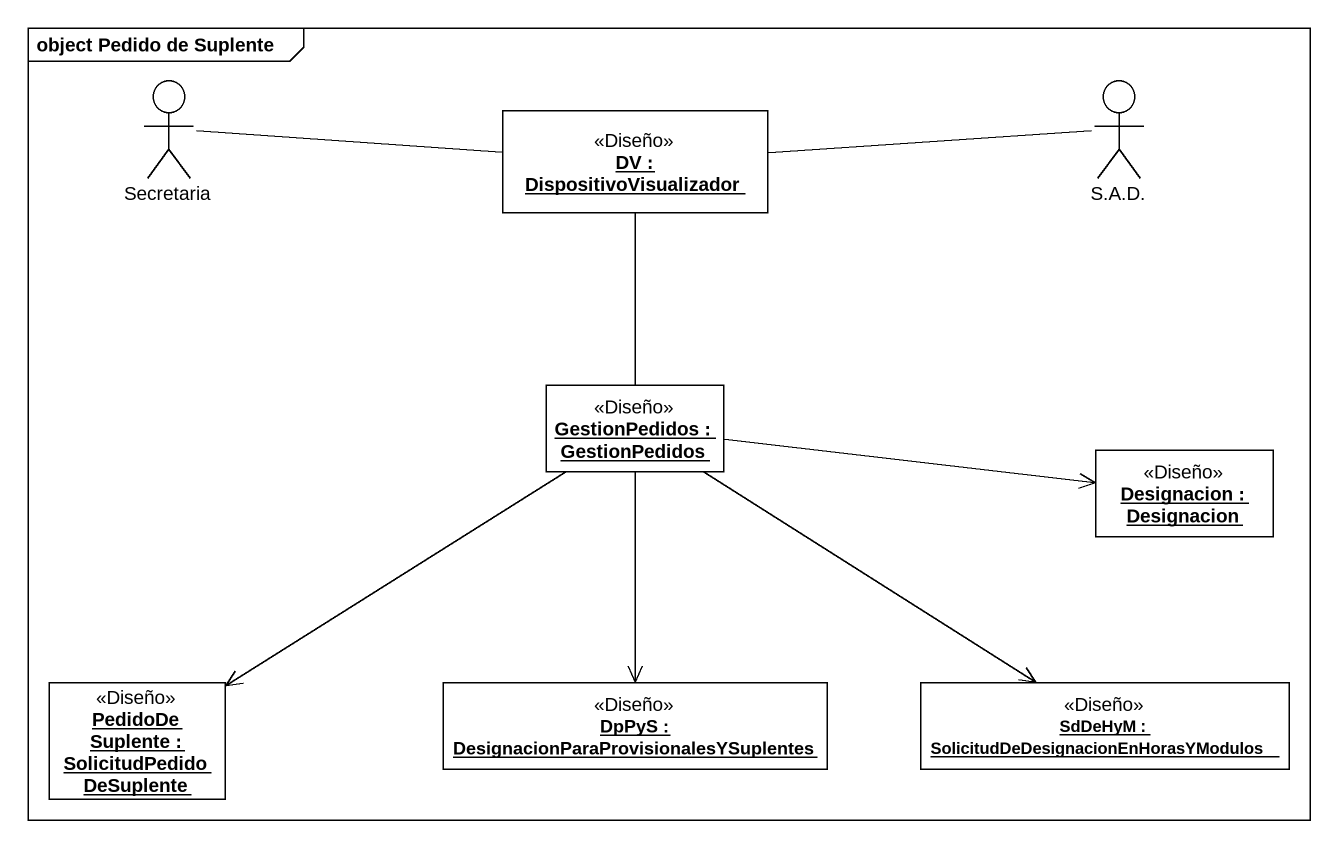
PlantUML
@startuml
mainframe object Pedido de Suplente
allowmixing
hide circle
hide empty members
actor Secretaria
actor "S.A.D." as S_A_D
object "DV : DispositivoVisualizador" as DV <<Diseño>>
object "GestionPedidos : GestionPedidos" as GestionPedidos <<Diseño>>
object "Designacion : Designacion" as Designacion <<Diseño>>
object "PedidoDeSuplente : SolicitudPedidoDeSuplente" as PedidoDeSuplente <<Diseño>>
object "DpPyS : DesignacionParaProvisionalesYSuplentes" as DpPyS <<Diseño>>
object "SdDeHyM : SolicitudDeDesignacionEnHorasYModulos" as SdDeHyM <<Diseño>>
Secretaria -right- DV
DV -right- S_A_D
GestionPedidos -up- DV
GestionPedidos -right-> Designacion
GestionPedidos --> PedidoDeSuplente
GestionPedidos --> DpPyS
GestionPedidos --> SdDeHyM
@enduml
